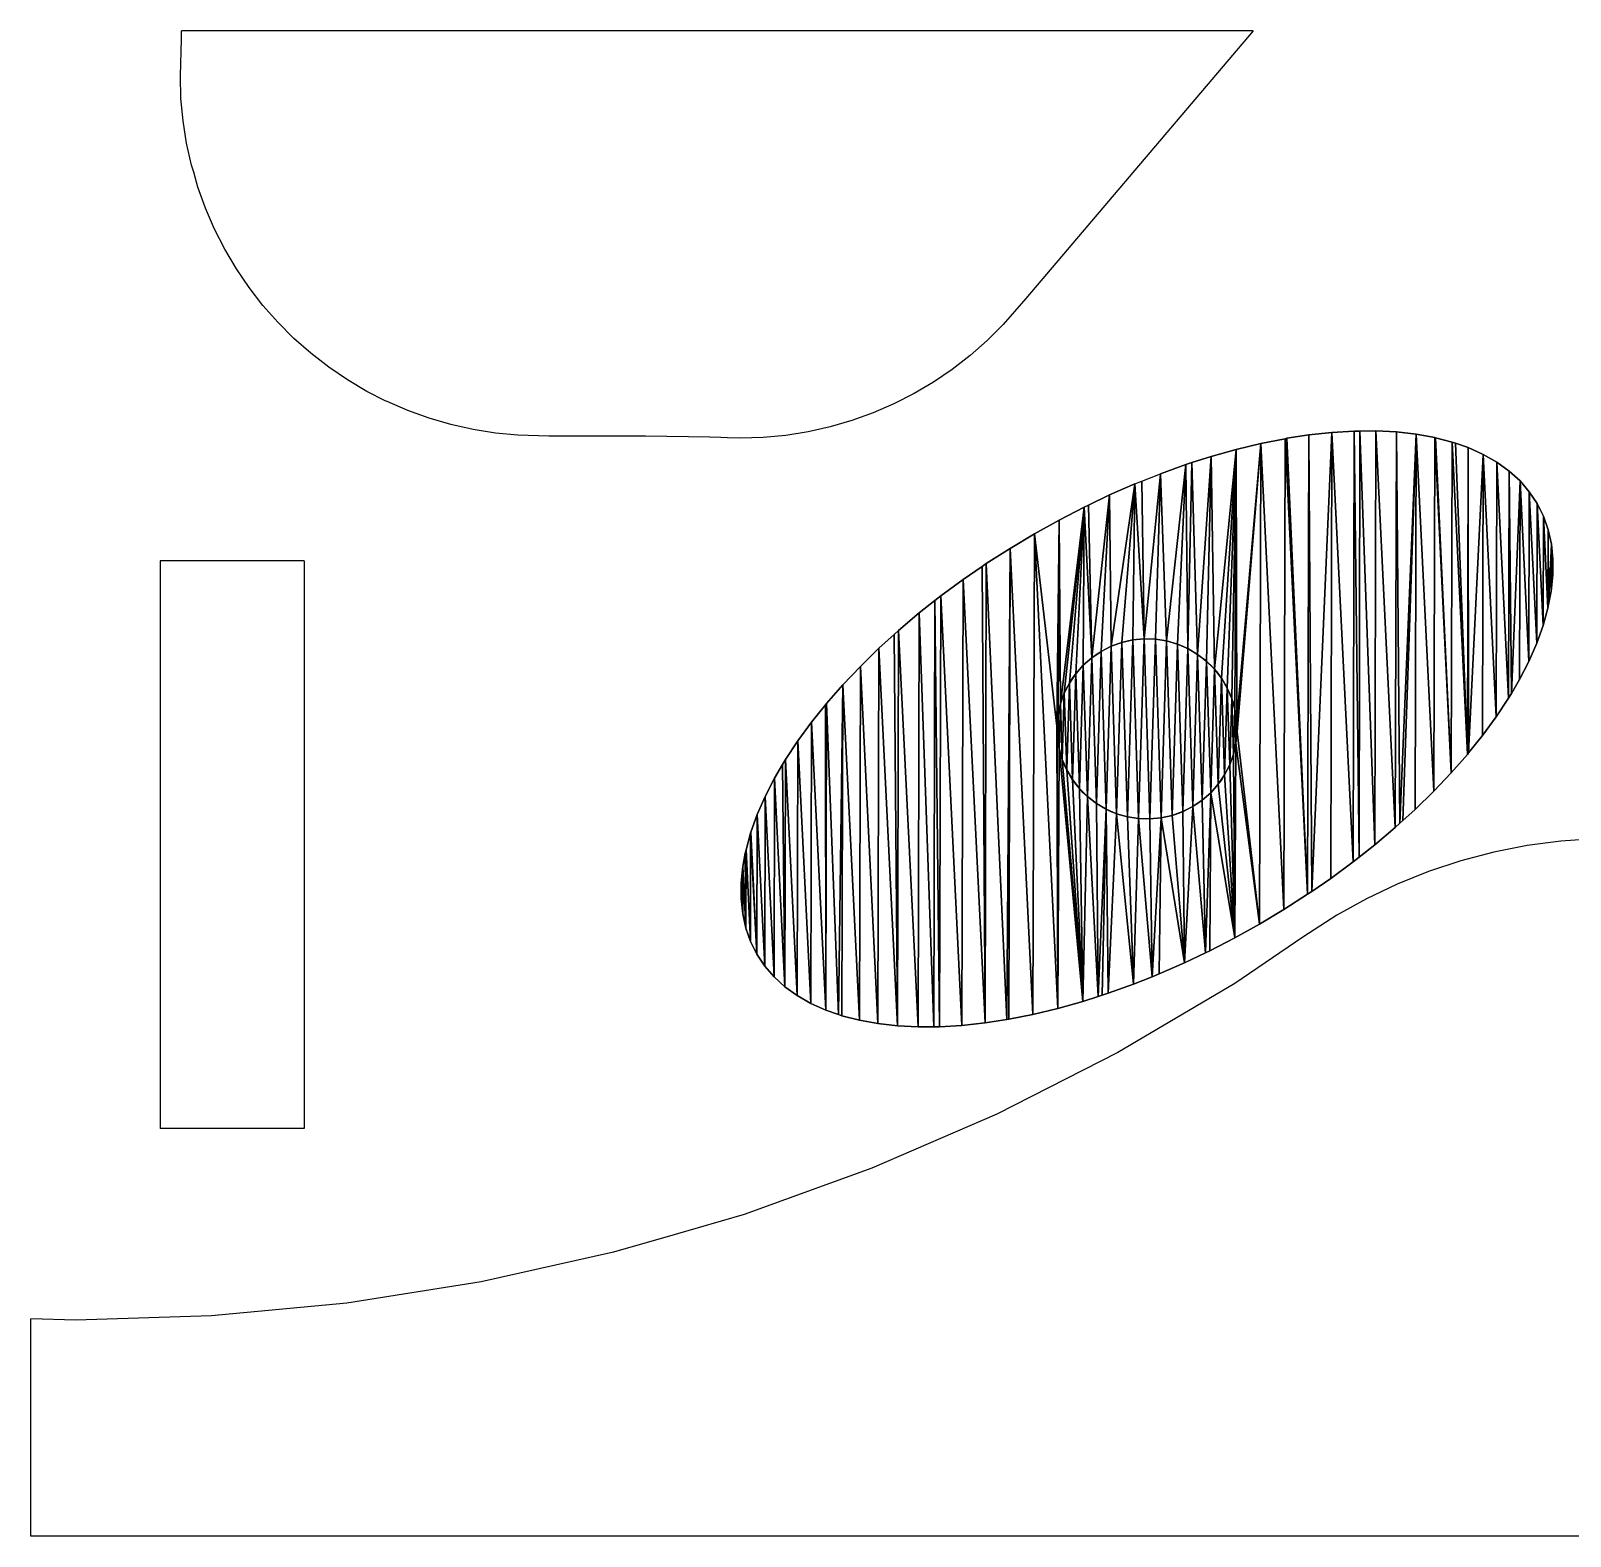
# Model space of a CAD drawing. Extents: x 0 to 1130, y 0 to 353.
# Drawn here: x 0 to 170.9, y 0 to 167 of the extents above; entities that cross this region are included whole.
import ezdxf

# ---------------------------------------------------------------- set-up
doc = ezdxf.new("R2010")
doc.units = 0
doc.header["$LTSCALE"] = 25.4
doc.layers.get('0').update_dxf_attribs({"color": 13, "linetype": 'CONTINUOUS'})

msp = doc.modelspace()

# ---------------------------------------------------------------- linework, layer by layer
at = {"color": 0}
for p, q in [((16.6, 162.05), (16.72, 166.09)), ((16.72, 166.09), (16.72, 167.04)), ((135.66, 167.04), (16.72, 167.04)), ((135.66, 167.04), (110.44, 137.32)), ((16.67, 159.54), (16.6, 162.05)), ((16.91, 157.04), (16.67, 159.54)), ((17.3, 154.56), (16.91, 157.04)), ((17.85, 152.11), (17.3, 154.56)), ((18.08, 151.34), (17.85, 152.11)), ((18.55, 149.7), (18.08, 151.34)), ((19.4, 147.34), (18.55, 149.7)), ((20.4, 145.03), (19.4, 147.34)), ((21.54, 142.8), (20.4, 145.03)), ((22.82, 140.63), (21.54, 142.8)), ((24.23, 138.56), (22.82, 140.63)), ((25.77, 136.57), (24.23, 138.56)), ((110.44, 137.32), (107.91, 134.45)), ((27.43, 134.69), (25.77, 136.57)), ((29.2, 132.91), (27.43, 134.69)), ((107.91, 134.45), (106.13, 132.67)), ((31.09, 131.25), (29.2, 132.91)), ((106.13, 132.67), (104.25, 131.01)), ((33.07, 129.71), (31.09, 131.25)), ((104.25, 131.01), (102.27, 129.47)), ((35.15, 128.3), (33.07, 129.71)), ((37.31, 127.03), (35.15, 128.3)), ((102.27, 129.47), (100.19, 128.06)), ((39.34, 125.99), (37.31, 127.03)), ((98.03, 126.78), (95.79, 125.64)), ((100.19, 128.06), (98.03, 126.78)), ((39.55, 125.89), (39.34, 125.99)), ((41.85, 124.89), (39.55, 125.89)), ((44.21, 124.04), (41.85, 124.89)), ((95.79, 125.64), (93.49, 124.65)), ((46.63, 123.34), (44.21, 124.04)), ((49.08, 122.79), (46.63, 123.34)), ((88.71, 123.1), (86.26, 122.55)), ((91.12, 123.8), (88.71, 123.1)), ((93.49, 124.65), (91.12, 123.8)), ((51.56, 122.4), (49.08, 122.79)), ((54.06, 122.16), (51.56, 122.4)), ((57.51, 122.05), (54.06, 122.16)), ((67.57, 122.05), (57.51, 122.05)), ((68.24, 122.05), (67.57, 122.05)), ((75.35, 121.94), (68.24, 122.05)), ((76.58, 121.92), (75.35, 121.94)), ((77.33, 121.88), (76.58, 121.92)), ((78.77, 121.84), (77.33, 121.88)), ((81.28, 121.92), (78.77, 121.84)), ((83.78, 122.15), (81.28, 121.92)), ((86.26, 122.55), (83.78, 122.15)), ((139.22, 121.78), (136.53, 121.25)), ((139.42, 121.82), (139.22, 121.78)), ((141.85, 122.19), (139.42, 121.82)), ((144.41, 122.47), (141.85, 122.19)), ((146.89, 122.62), (144.41, 122.47)), ((147.52, 122.62), (146.89, 122.62)), ((149.28, 122.64), (147.52, 122.62)), ((151.57, 122.53), (149.28, 122.64)), ((153.74, 122.28), (151.57, 122.53)), ((155.81, 121.91), (153.74, 122.28)), ((155.9, 121.89), (155.81, 121.91)), ((157.74, 121.41), (155.9, 121.89)), ((158.13, 121.28), (157.74, 121.41)), ((131.01, 119.81), (128.85, 119.12)), ((133.79, 120.59), (131.01, 119.81)), ((136.53, 121.25), (133.79, 120.59)), ((159.54, 120.79), (158.13, 121.28)), ((161.2, 120.04), (159.54, 120.79)), ((162.71, 119.17), (161.2, 120.04)), ((123.32, 117.07), (125.37, 117.89)), ((128.2, 118.91), (125.37, 117.89)), ((128.85, 119.12), (128.2, 118.91)), ((164.07, 118.19), (162.71, 119.17)), ((165.28, 117.09), (164.07, 118.19)), ((122.54, 116.76), (119.72, 115.53)), ((122.54, 116.76), (123.32, 117.07)), ((166.31, 115.88), (165.28, 117.09)), ((119.72, 115.53), (117.4, 114.42)), ((167.18, 114.57), (166.31, 115.88)), ((167.88, 113.17), (167.18, 114.57)), ((116.91, 114.19), (114.13, 112.75)), ((117.4, 114.42), (116.91, 114.19)), ((168.41, 111.66), (167.88, 113.17)), ((111.38, 111.22), (108.69, 109.61)), ((114.13, 112.75), (111.38, 111.22)), ((168.76, 110.07), (168.41, 111.66)), ((108.69, 109.61), (106.05, 107.92)), ((168.93, 108.4), (168.76, 110.07)), ((30.35, 108.21), (14.35, 108.21)), ((14.35, 108.21), (14.35, 45.23)), ((30.35, 108.21), (30.35, 45.23)), ((106.05, 107.92), (105.6, 107.61)), ((168.93, 106.66), (168.93, 108.4)), ((103.49, 106.16), (101.01, 104.33)), ((105.6, 107.61), (103.49, 106.16)), ((168.74, 104.85), (168.93, 106.66)), ((101.01, 104.33), (100.35, 103.81)), ((168.46, 103.38), (168.74, 104.85)), ((100.35, 103.81), (98.61, 102.44)), ((167.85, 101.05), (168.38, 102.98)), ((168.38, 102.98), (168.46, 103.38)), ((98.61, 102.44), (96.32, 100.5)), ((167.14, 99.08), (167.85, 101.05)), ((95.81, 100.04), (94.13, 98.52)), ((96.32, 100.5), (95.81, 100.04)), ((94.13, 98.52), (92.07, 96.5)), ((166.26, 97.07), (167.14, 99.08)), ((92.07, 96.5), (90.13, 94.46)), ((165.21, 95.04), (166.26, 97.07)), ((90.13, 94.46), (88.32, 92.4)), ((164.32, 93.52), (165.21, 95.04)), ((88.32, 92.4), (88.19, 92.24)), ((162.64, 90.91), (164, 92.98)), ((164, 92.98), (164.32, 93.52)), ((88.19, 92.24), (86.65, 90.32)), ((161.11, 88.83), (162.64, 90.91)), ((86.65, 90.32), (85.13, 88.24)), ((85.13, 88.24), (83.76, 86.17)), ((159.58, 86.91), (161.11, 88.83)), ((83.44, 85.63), (82.55, 84.11)), ((83.76, 86.17), (83.44, 85.63)), ((157.64, 84.69), (159.45, 86.75)), ((159.45, 86.75), (159.58, 86.91)), ((82.55, 84.11), (81.5, 82.07)), ((155.7, 82.65), (157.64, 84.69)), ((81.5, 82.07), (80.62, 80.07)), ((153.63, 80.63), (155.7, 82.65)), ((152.29, 79.41), (153.63, 80.63)), ((80.62, 80.07), (79.91, 78.1)), ((149.15, 76.71), (151.44, 78.65)), ((151.44, 78.65), (151.95, 79.11)), ((151.95, 79.11), (152.29, 79.41)), ((79.89, 78.01), (79.38, 76.17)), ((79.91, 78.1), (79.89, 78.01)), ((79.3, 75.77), (79.02, 74.3)), ((79.38, 76.17), (79.3, 75.77)), ((146.76, 74.82), (147.42, 75.34)), ((147.42, 75.34), (149.15, 76.71)), ((79.02, 74.3), (78.84, 72.49)), ((144.27, 72.99), (146.76, 74.82)), ((78.84, 72.49), (78.83, 70.74)), ((142.16, 71.54), (144.27, 72.99)), ((78.83, 70.74), (79.01, 69.07)), ((139.08, 69.54), (141.71, 71.23)), ((141.71, 71.23), (142.16, 71.54)), ((79.01, 69.07), (79.36, 67.48)), ((136.38, 67.92), (139.08, 69.54)), ((79.36, 67.48), (79.88, 65.98)), ((133.64, 66.4), (136.38, 67.92)), ((79.88, 65.98), (80.58, 64.57)), ((130.36, 64.72), (130.86, 64.96)), ((130.86, 64.96), (133.64, 66.4)), ((141.16, 66.46), (133.62, 61.33)), ((80.58, 64.57), (81.45, 63.26)), ((81.45, 63.26), (82.49, 62.06)), ((125.22, 62.39), (128.05, 63.62)), ((128.05, 63.62), (130.36, 64.72)), ((82.49, 62.06), (83.69, 60.96)), ((122.39, 61.26), (124.44, 62.08)), ((124.44, 62.08), (125.22, 62.39)), ((83.69, 60.96), (85.05, 59.98)), ((85.05, 59.98), (86.56, 59.11)), ((116.76, 59.34), (118.48, 59.89)), ((118.48, 59.89), (118.91, 60.03)), ((118.91, 60.03), (119.56, 60.24)), ((119.56, 60.24), (122.39, 61.26)), ((133.62, 61.33), (120.64, 53.66)), ((86.56, 59.11), (88.22, 58.36)), ((88.22, 58.36), (89.64, 57.87)), ((111.23, 57.9), (113.98, 58.56)), ((113.98, 58.56), (116.76, 59.34)), ((89.64, 57.87), (90.02, 57.74)), ((90.02, 57.74), (91.96, 57.24)), ((91.96, 57.24), (94.02, 56.87)), ((94.02, 56.87), (96.2, 56.62)), ((96.2, 56.62), (98.49, 56.51)), ((98.49, 56.51), (100.24, 56.52)), ((100.24, 56.52), (100.87, 56.53)), ((100.87, 56.53), (103.35, 56.68)), ((103.35, 56.68), (105.91, 56.96)), ((105.91, 56.96), (108.34, 57.33)), ((108.34, 57.33), (108.54, 57.36)), ((108.54, 57.36), (111.23, 57.9)), ((120.64, 53.66), (107.2, 46.81)), ((107.2, 46.81), (93.36, 40.82)), ((30.35, 45.23), (14.35, 45.23)), ((93.36, 40.82), (79.17, 35.71)), ((79.17, 35.71), (71.5, 33.48)), ((71.5, 33.48), (64.69, 31.5)), ((64.69, 31.5), (49.97, 28.21)), ((49.97, 28.21), (35.07, 25.85)), ((35.07, 25.85), (20.06, 24.44)), ((0, 0), (0, 24.12)), ((4.99, 23.96), (0, 24.12)), ((20.06, 24.44), (4.99, 23.96)), ((231.81, 0), (0, 0))]:
    msp.add_line(p, q, dxfattribs=at)
msp.add_polyline3d([(189.56, 75.81, 0), (188.53, 76.07, 0), (184.83, 76.75, 0), (181.08, 77.2, 0), (177.32, 77.41, 0), (173.55, 77.39, 0), (169.8, 77.13, 0), (166.06, 76.64, 0), (162.36, 75.91, 0), (158.72, 74.95, 0), (155.14, 73.77, 0), (151.65, 72.36, 0), (148.25, 70.73, 0), (144.96, 68.9, 0), (141.16, 66.46, 0)], dxfattribs=at)
msp.add_circle((123.88, 89.57), 10, dxfattribs=at)
msp.add_circle((123.88, 89.57), 10, dxfattribs=at)

# ---------------------------------------------------------------- meshes
mesh = msp.add_polyface(dxfattribs=at)
corners = [(114.13, 112.75), (113.89, 89.89), (111.38, 111.22), (114.01, 91.14), (114.28, 92.36), (116.91, 114.19), (114.7, 93.55), (115.27, 94.66), (115.98, 95.7), (116.81, 96.65), (117.75, 97.48), (117.4, 114.42), (119.72, 115.53), (118.79, 98.18), (119.91, 98.75), (122.54, 116.76), (121.09, 99.18), (122.32, 99.45), (123.57, 99.57), (123.32, 117.07), (125.37, 117.89), (124.82, 99.53), (126.06, 99.33), (128.2, 118.91), (127.27, 98.98), (128.42, 98.48), (128.85, 119.12), (129.5, 97.85), (131.01, 119.81), (130.5, 97.08), (131.38, 96.19), (133.79, 120.59), (132.15, 95.2), (132.79, 94.11), (133.29, 92.96), (133.64, 91.76), (133.84, 90.52), (136.53, 121.25), (133.88, 89.26), (136.38, 67.92), (139.08, 69.54), (139.22, 121.78), (141.71, 71.23), (139.42, 121.82), (141.85, 122.19), (142.16, 71.54), (144.41, 122.47), (144.27, 72.99), (146.76, 74.82), (146.89, 122.62), (147.42, 75.34), (147.52, 122.62), (149.15, 76.71), (149.28, 122.64), (151.44, 78.65), (151.57, 122.53), (151.95, 79.11), (153.74, 122.28), (152.29, 79.41), (153.63, 80.63), (155.7, 82.65), (155.81, 121.91), (157.64, 84.69), (155.9, 121.89), (157.74, 121.41), (159.45, 86.75), (158.13, 121.28), (159.54, 120.79), (159.58, 86.91), (161.2, 120.04), (161.11, 88.83), (162.64, 90.91), (162.71, 119.17), (164, 92.98), (164.07, 118.19), (164.32, 93.52), (165.28, 117.09), (165.21, 95.04), (166.26, 97.07), (166.31, 115.88), (167.14, 99.08), (167.18, 114.57), (167.85, 101.05), (167.88, 113.17), (168.38, 102.98), (168.41, 111.66), (168.46, 103.38), (168.76, 110.07), (168.74, 104.85), (168.93, 106.66), (168.93, 108.4), (78.84, 72.49), (79.01, 69.07), (78.83, 70.74), (79.02, 74.3), (79.36, 67.48), (79.3, 75.77), (79.38, 76.17), (79.88, 65.98), (79.89, 78.01), (80.58, 64.57), (79.91, 78.1), (80.62, 80.07), (81.45, 63.26), (81.5, 82.07), (82.49, 62.06), (82.55, 84.11), (83.69, 60.96), (83.44, 85.63), (83.76, 86.17), (85.05, 59.98), (85.13, 88.24), (86.56, 59.11), (86.65, 90.32), (88.22, 58.36), (88.19, 92.24), (88.32, 92.4), (89.64, 57.87), (90.13, 94.46), (90.02, 57.74), (91.96, 57.24), (92.07, 96.5), (94.02, 56.87), (94.13, 98.52), (96.2, 56.62), (95.81, 100.04), (96.32, 100.5), (98.49, 56.51), (98.61, 102.44), (100.24, 56.52), (100.35, 103.81), (100.87, 56.53), (101.01, 104.33), (103.35, 56.68), (103.49, 106.16), (105.91, 56.96), (105.6, 107.61), (106.05, 107.92), (108.34, 57.33), (108.69, 109.61), (108.54, 57.36), (111.23, 57.9), (113.98, 58.56), (113.93, 88.63), (114.12, 87.39), (116.76, 59.34), (114.47, 86.19), (114.97, 85.03), (115.61, 83.95), (116.38, 82.96), (117.27, 82.07), (118.48, 59.89), (118.26, 81.3), (119.34, 80.66), (118.91, 60.03), (119.56, 60.24), (120.49, 80.17), (122.39, 61.26), (121.7, 79.82), (122.94, 79.62), (124.44, 62.08), (124.2, 79.58), (125.45, 79.7), (125.22, 62.39), (128.05, 63.62), (126.67, 79.97), (127.85, 80.4), (128.97, 80.97), (130.36, 64.72), (130.01, 81.67), (130.95, 82.5), (130.86, 64.96), (133.64, 66.4), (131.78, 83.45), (132.49, 84.48), (133.06, 85.6), (133.48, 86.78), (133.76, 88.01)]
mesh.append_faces([[corners[k] for k in face] for face in [(89, 87, 90), (91, 92, 93)]], dxfattribs={"vtx0": -1, "color": 0})
mesh.append_faces([[corners[k] for k in face] for face in [(0, 1, 2), (1, 0, 3), (3, 0, 4), (4, 5, 6), (6, 5, 7), (7, 5, 8), (8, 5, 9), (9, 5, 10), (10, 12, 13), (13, 12, 14), (14, 15, 16), (16, 15, 17), (17, 15, 18), (18, 20, 21), (21, 20, 22), (22, 23, 24), (24, 23, 25), (25, 26, 27), (27, 28, 29), (29, 28, 30), (30, 31, 32), (32, 31, 33), (33, 31, 34), (34, 31, 35), (35, 31, 36), (36, 37, 38), (39, 37, 40), (40, 41, 42), (42, 44, 45), (45, 46, 47), (47, 46, 48), (48, 49, 50), (50, 51, 52), (52, 53, 54), (54, 55, 56), (56, 57, 58), (58, 57, 59), (59, 57, 60), (60, 61, 62), (62, 64, 65), (65, 67, 68), (68, 69, 70), (70, 69, 71), (71, 72, 73), (73, 74, 75), (75, 76, 77), (77, 76, 78), (78, 79, 80), (80, 81, 82), (82, 83, 84), (84, 85, 86), (86, 87, 88), (88, 87, 89), (92, 94, 95), (95, 97, 98), (98, 99, 100), (100, 102, 103), (103, 104, 105), (105, 106, 107), (107, 109, 110), (110, 111, 112), (112, 113, 114), (114, 116, 117), (117, 118, 119), (119, 118, 120), (120, 121, 122), (122, 123, 124), (124, 126, 127), (127, 128, 129), (129, 130, 131), (131, 132, 133), (133, 134, 135), (135, 137, 138), (138, 139, 140), (140, 139, 141), (141, 2, 142), (142, 144, 145), (145, 150, 151), (151, 153, 154), (154, 153, 155), (155, 156, 157), (157, 159, 160), (160, 162, 163), (163, 162, 164), (164, 167, 168), (168, 170, 171), (171, 170, 172), (172, 177, 39)]], dxfattribs={"vtx0": -1, "vtx1": -1, "color": 0})
mesh.append_faces([[corners[k] for k in face] for face in [(38, 37, 39), (142, 2, 1)]], dxfattribs={"vtx0": -1, "vtx1": -1, "vtx2": -1, "color": 0})
mesh.append_faces([[corners[k] for k in face] for face in [(4, 0, 5), (10, 5, 11), (10, 11, 12), (14, 12, 15), (18, 15, 19), (18, 19, 20), (22, 20, 23), (25, 23, 26), (27, 26, 28), (30, 28, 31), (36, 31, 37), (40, 37, 41), (42, 41, 43), (42, 43, 44), (45, 44, 46), (48, 46, 49), (50, 49, 51), (52, 51, 53), (54, 53, 55), (56, 55, 57), (60, 57, 61), (62, 61, 63), (62, 63, 64), (65, 64, 66), (65, 66, 67), (68, 67, 69), (71, 69, 72), (73, 72, 74), (75, 74, 76), (78, 76, 79), (80, 79, 81), (82, 81, 83), (84, 83, 85), (86, 85, 87), (92, 91, 94), (95, 94, 96), (95, 96, 97), (98, 97, 99), (100, 99, 101), (100, 101, 102), (103, 102, 104), (105, 104, 106), (107, 106, 108), (107, 108, 109), (110, 109, 111), (112, 111, 113), (114, 113, 115), (114, 115, 116), (117, 116, 118), (120, 118, 121), (122, 121, 123), (124, 123, 125), (124, 125, 126), (127, 126, 128), (129, 128, 130), (131, 130, 132), (133, 132, 134), (135, 134, 136), (135, 136, 137), (138, 137, 139), (141, 139, 2), (142, 1, 143), (142, 143, 144), (145, 144, 146), (145, 146, 147), (145, 147, 148), (145, 148, 149), (145, 149, 150), (151, 150, 152), (151, 152, 153), (155, 153, 156), (157, 156, 158), (157, 158, 159), (160, 159, 161), (160, 161, 162), (164, 162, 165), (164, 165, 166), (164, 166, 167), (168, 167, 169), (168, 169, 170), (172, 170, 173), (172, 173, 174), (172, 174, 175), (172, 175, 176), (172, 176, 177), (39, 177, 38)]], dxfattribs={"vtx0": -1, "vtx2": -1, "color": 0})
mesh = msp.add_polyface(dxfattribs=at)
corners = [(114.01, 91.14), (113.93, 88.63), (113.89, 89.89), (114.12, 87.39), (114.28, 92.36), (114.47, 86.19), (114.7, 93.55), (114.97, 85.03), (115.27, 94.66), (115.61, 83.95), (115.98, 95.7), (116.38, 82.96), (116.81, 96.65), (117.27, 82.07), (117.75, 97.48), (118.26, 81.3), (118.79, 98.18), (119.34, 80.66), (119.91, 98.75), (120.49, 80.17), (121.09, 99.18), (121.7, 79.82), (122.32, 99.45), (122.94, 79.62), (123.57, 99.57), (124.2, 79.58), (124.82, 99.53), (125.45, 79.7), (126.06, 99.33), (126.67, 79.97), (127.27, 98.98), (127.85, 80.4), (128.42, 98.48), (128.97, 80.97), (129.5, 97.85), (130.01, 81.67), (130.5, 97.08), (130.95, 82.5), (131.38, 96.19), (131.78, 83.45), (132.15, 95.2), (132.49, 84.48), (132.79, 94.11), (133.06, 85.6), (133.29, 92.96), (133.48, 86.78), (133.64, 91.76), (133.76, 88.01), (133.84, 90.52), (133.88, 89.26)]
mesh.append_faces([[corners[k] for k in face] for face in [(0, 1, 2), (47, 48, 49)]], dxfattribs={"vtx0": -1, "color": 0})
mesh.append_faces([[corners[k] for k in face] for face in [(1, 0, 3), (3, 4, 5), (5, 6, 7), (7, 8, 9), (9, 10, 11), (11, 12, 13), (13, 14, 15), (15, 16, 17), (17, 18, 19), (19, 20, 21), (21, 22, 23), (23, 24, 25), (25, 26, 27), (27, 28, 29), (29, 30, 31), (31, 32, 33), (33, 34, 35), (35, 36, 37), (37, 38, 39), (39, 40, 41), (41, 42, 43), (43, 44, 45), (45, 46, 47)]], dxfattribs={"vtx0": -1, "vtx1": -1, "color": 0})
mesh.append_faces([[corners[k] for k in face] for face in [(3, 0, 4), (5, 4, 6), (7, 6, 8), (9, 8, 10), (11, 10, 12), (13, 12, 14), (15, 14, 16), (17, 16, 18), (19, 18, 20), (21, 20, 22), (23, 22, 24), (25, 24, 26), (27, 26, 28), (29, 28, 30), (31, 30, 32), (33, 32, 34), (35, 34, 36), (37, 36, 38), (39, 38, 40), (41, 40, 42), (43, 42, 44), (45, 44, 46), (47, 46, 48)]], dxfattribs={"vtx0": -1, "vtx2": -1, "color": 0})

doc.saveas('drawing.dxf')
